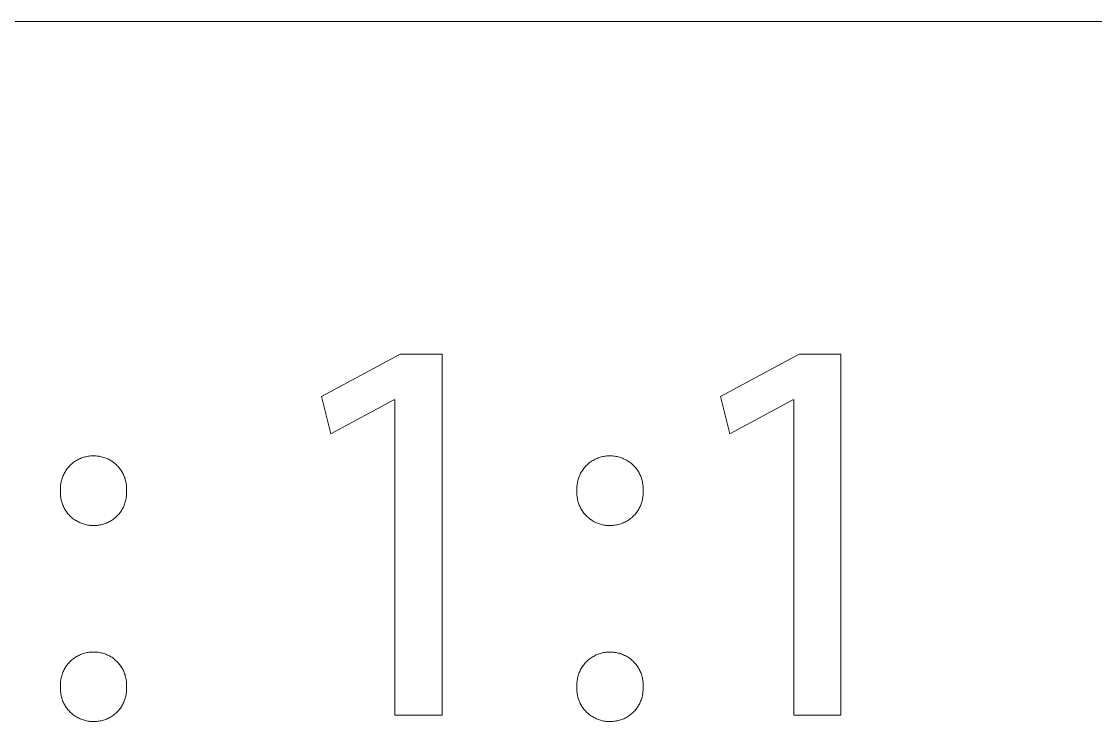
# Model space of a CAD drawing. Header units: millimetres. Extents: x -582 to 3448, y -204 to 2611.
# Drawn here: x 3202.4 to 3280.4, y -29.8 to 21 of the extents above; entities that cross this region are included whole.
import ezdxf

# ---------------------------------------------------------------- set-up
doc = ezdxf.new("R2010")
doc.units = ezdxf.units.MM
doc.header["$MEASUREMENT"] = 0
doc.layers.add('Domyślny', color=7, linetype='Continuous', true_color=0x000000)

msp = doc.modelspace()

# ---------------------------------------------------------------- linework, layer by layer
at = {"layer": 'Domyślny', "color": 18, "lineweight": 15, "true_color": 0x000000}
for p, q in [((1925.065, 21.042), (3448.113, 21.042)), ((3224.181, -6.199), (3229.898, -3.139)), ((3229.898, -3.139), (3232.932, -3.139)), ((3232.932, -3.139), (3232.932, -29.363)), ((3253.172, -6.199), (3258.89, -3.139)), ((3258.89, -3.139), (3261.923, -3.139)), ((3261.923, -3.139), (3261.923, -29.363)), ((3224.866, -8.923), (3224.181, -6.199)), ((3253.857, -8.923), (3253.172, -6.199)), ((3229.429, -6.454), (3224.866, -8.923)), ((3229.509, -6.454), (3229.429, -6.454)), ((3229.509, -29.363), (3229.509, -6.454)), ((3258.42, -6.454), (3253.857, -8.923)), ((3258.5, -6.454), (3258.42, -6.454)), ((3258.5, -29.363), (3258.5, -6.454)), ((3206.236, -10.936), (3206.305, -10.89)), ((3206.305, -10.89), (3206.375, -10.847)), ((3206.375, -10.847), (3206.446, -10.807)), ((3206.446, -10.807), (3206.518, -10.769)), ((3206.518, -10.769), (3206.592, -10.733)), ((3206.592, -10.733), (3206.667, -10.7)), ((3206.667, -10.7), (3206.744, -10.67)), ((3206.744, -10.67), (3206.821, -10.642)), ((3206.821, -10.642), (3206.899, -10.617)), ((3206.899, -10.617), (3206.978, -10.595)), ((3206.978, -10.595), (3207.057, -10.575)), ((3207.057, -10.575), (3207.138, -10.559)), ((3207.138, -10.559), (3207.218, -10.544)), ((3207.218, -10.544), (3207.3, -10.533)), ((3207.3, -10.533), (3207.381, -10.525)), ((3207.381, -10.525), (3207.463, -10.519)), ((3207.463, -10.519), (3207.545, -10.516)), ((3207.545, -10.516), (3207.627, -10.516)), ((3207.627, -10.516), (3207.708, -10.517)), ((3207.708, -10.517), (3207.79, -10.521)), ((3207.79, -10.521), (3207.871, -10.527)), ((3207.871, -10.527), (3207.951, -10.536)), ((3207.951, -10.536), (3208.032, -10.548)), ((3208.032, -10.548), (3208.112, -10.563)), ((3208.112, -10.563), (3208.191, -10.58)), ((3208.191, -10.58), (3208.27, -10.6)), ((3208.27, -10.6), (3208.348, -10.623)), ((3208.348, -10.623), (3208.425, -10.649)), ((3208.425, -10.649), (3208.502, -10.677)), ((3208.502, -10.677), (3208.577, -10.708)), ((3208.577, -10.708), (3208.651, -10.741)), ((3208.651, -10.741), (3208.724, -10.777)), ((3208.724, -10.777), (3208.796, -10.815)), ((3208.796, -10.815), (3208.866, -10.856)), ((3208.866, -10.856), (3208.935, -10.899)), ((3208.935, -10.899), (3209.002, -10.945)), ((3243.767, -10.932), (3243.835, -10.887)), ((3243.835, -10.887), (3243.906, -10.844)), ((3243.906, -10.844), (3243.977, -10.803)), ((3243.977, -10.803), (3244.05, -10.765)), ((3244.05, -10.765), (3244.124, -10.73)), ((3244.124, -10.73), (3244.2, -10.697)), ((3244.2, -10.697), (3244.276, -10.667)), ((3244.276, -10.667), (3244.354, -10.639)), ((3244.354, -10.639), (3244.432, -10.615)), ((3244.432, -10.615), (3244.512, -10.593)), ((3244.512, -10.593), (3244.591, -10.573)), ((3244.591, -10.573), (3244.672, -10.557)), ((3244.672, -10.557), (3244.753, -10.543)), ((3244.753, -10.543), (3244.835, -10.532)), ((3244.835, -10.532), (3244.916, -10.524)), ((3244.916, -10.524), (3244.999, -10.518)), ((3244.999, -10.518), (3245.081, -10.516)), ((3245.081, -10.516), (3245.163, -10.516)), ((3245.163, -10.516), (3245.246, -10.518)), ((3245.246, -10.518), (3245.329, -10.522)), ((3245.329, -10.522), (3245.411, -10.529)), ((3245.411, -10.529), (3245.494, -10.539)), ((3245.494, -10.539), (3245.575, -10.552)), ((3245.575, -10.552), (3245.657, -10.568)), ((3245.657, -10.568), (3245.738, -10.586)), ((3245.738, -10.586), (3245.818, -10.608)), ((3245.818, -10.608), (3245.897, -10.632)), ((3245.897, -10.632), (3245.975, -10.659)), ((3245.975, -10.659), (3246.053, -10.688)), ((3246.053, -10.688), (3246.129, -10.721)), ((3246.129, -10.721), (3246.204, -10.756)), ((3246.204, -10.756), (3246.278, -10.793)), ((3246.278, -10.793), (3246.351, -10.833)), ((3246.351, -10.833), (3246.422, -10.876)), ((3246.422, -10.876), (3246.491, -10.921)), ((3246.491, -10.921), (3246.559, -10.968)), ((3205.521, -11.714), (3205.563, -11.643)), ((3205.563, -11.643), (3205.607, -11.574)), ((3205.607, -11.574), (3205.654, -11.507)), ((3205.654, -11.507), (3205.703, -11.441)), ((3205.703, -11.441), (3205.754, -11.377)), ((3205.754, -11.377), (3205.807, -11.315)), ((3205.807, -11.315), (3205.863, -11.255)), ((3205.863, -11.255), (3205.92, -11.196)), ((3205.92, -11.196), (3205.98, -11.14)), ((3205.98, -11.14), (3206.041, -11.085)), ((3206.041, -11.085), (3206.105, -11.033)), ((3206.105, -11.033), (3206.17, -10.983)), ((3206.17, -10.983), (3206.236, -10.936)), ((3209.002, -10.945), (3209.068, -10.993)), ((3209.068, -10.993), (3209.132, -11.043)), ((3209.132, -11.043), (3209.194, -11.095)), ((3209.194, -11.095), (3209.255, -11.15)), ((3209.255, -11.15), (3209.313, -11.206)), ((3209.313, -11.206), (3209.37, -11.264)), ((3209.37, -11.264), (3209.425, -11.325)), ((3209.425, -11.325), (3209.477, -11.387)), ((3209.477, -11.387), (3209.527, -11.451)), ((3209.527, -11.451), (3209.575, -11.516)), ((3209.575, -11.516), (3209.621, -11.583)), ((3209.621, -11.583), (3209.665, -11.652)), ((3209.665, -11.652), (3209.706, -11.722)), ((3243.047, -11.71), (3243.089, -11.64)), ((3243.089, -11.64), (3243.133, -11.571)), ((3243.133, -11.571), (3243.18, -11.503)), ((3243.18, -11.503), (3243.23, -11.437)), ((3243.23, -11.437), (3243.281, -11.373)), ((3243.281, -11.373), (3243.335, -11.311)), ((3243.335, -11.311), (3243.391, -11.25)), ((3243.391, -11.25), (3243.449, -11.192)), ((3243.449, -11.192), (3243.509, -11.136)), ((3243.509, -11.136), (3243.571, -11.081)), ((3243.571, -11.081), (3243.634, -11.029)), ((3243.634, -11.029), (3243.7, -10.979)), ((3243.7, -10.979), (3243.767, -10.932)), ((3246.559, -10.968), (3246.626, -11.018)), ((3246.626, -11.018), (3246.69, -11.07)), ((3246.69, -11.07), (3246.753, -11.124)), ((3246.753, -11.124), (3246.813, -11.181)), ((3246.813, -11.181), (3246.872, -11.239)), ((3246.872, -11.239), (3246.929, -11.3)), ((3246.929, -11.3), (3246.983, -11.362)), ((3246.983, -11.362), (3247.036, -11.426)), ((3247.036, -11.426), (3247.086, -11.493)), ((3247.086, -11.493), (3247.133, -11.56)), ((3247.133, -11.56), (3247.179, -11.63)), ((3247.179, -11.63), (3247.222, -11.701)), ((3247.222, -11.701), (3247.262, -11.773)), ((3205.23, -12.562), (3205.243, -12.481)), ((3205.243, -12.481), (3205.258, -12.4)), ((3205.258, -12.4), (3205.277, -12.32)), ((3205.277, -12.32), (3205.298, -12.241)), ((3205.298, -12.241), (3205.322, -12.163)), ((3205.322, -12.163), (3205.349, -12.085)), ((3205.349, -12.085), (3205.378, -12.009)), ((3205.378, -12.009), (3205.41, -11.933)), ((3205.41, -11.933), (3205.444, -11.859)), ((3205.444, -11.859), (3205.481, -11.786)), ((3205.481, -11.786), (3205.521, -11.714)), ((3209.706, -11.722), (3209.744, -11.794)), ((3209.744, -11.794), (3209.78, -11.867)), ((3209.78, -11.867), (3209.814, -11.941)), ((3209.814, -11.941), (3209.845, -12.016)), ((3209.845, -12.016), (3209.873, -12.092)), ((3209.873, -12.092), (3209.899, -12.169)), ((3209.899, -12.169), (3209.922, -12.247)), ((3209.922, -12.247), (3209.943, -12.326)), ((3209.943, -12.326), (3209.96, -12.405)), ((3209.96, -12.405), (3209.975, -12.485)), ((3209.975, -12.485), (3209.988, -12.566)), ((3242.753, -12.56), (3242.766, -12.479)), ((3242.766, -12.479), (3242.782, -12.398)), ((3242.782, -12.398), (3242.801, -12.318)), ((3242.801, -12.318), (3242.822, -12.239)), ((3242.822, -12.239), (3242.846, -12.16)), ((3242.846, -12.16), (3242.873, -12.083)), ((3242.873, -12.083), (3242.903, -12.006)), ((3242.903, -12.006), (3242.935, -11.93)), ((3242.935, -11.93), (3242.969, -11.855)), ((3242.969, -11.855), (3243.007, -11.782)), ((3243.007, -11.782), (3243.047, -11.71)), ((3247.262, -11.773), (3247.3, -11.847)), ((3247.3, -11.847), (3247.335, -11.922)), ((3247.335, -11.922), (3247.368, -11.998)), ((3247.368, -11.998), (3247.398, -12.075)), ((3247.398, -12.075), (3247.425, -12.154)), ((3247.425, -12.154), (3247.449, -12.233)), ((3247.449, -12.233), (3247.471, -12.313)), ((3247.471, -12.313), (3247.49, -12.393)), ((3247.49, -12.393), (3247.506, -12.475)), ((3247.506, -12.475), (3247.519, -12.557)), ((3205.206, -12.889), (3205.208, -12.807)), ((3205.207, -12.971), (3205.206, -12.889)), ((3205.211, -13.053), (3205.207, -12.971)), ((3205.207, -13.218), (3205.208, -13.135)), ((3205.209, -13.301), (3205.207, -13.218)), ((3205.208, -12.807), (3205.212, -12.725)), ((3205.208, -13.135), (3205.211, -13.053)), ((3205.212, -12.725), (3205.22, -12.643)), ((3205.22, -12.643), (3205.23, -12.562)), ((3209.988, -12.566), (3209.997, -12.647)), ((3209.997, -12.647), (3210.004, -12.728)), ((3210.007, -12.971), (3210.002, -13.053)), ((3210.002, -13.053), (3210.007, -13.134)), ((3210.004, -12.728), (3210.008, -12.809)), ((3210.009, -12.89), (3210.007, -12.971)), ((3210.007, -13.134), (3210.009, -13.216)), ((3210.008, -12.809), (3210.009, -12.89)), ((3210.009, -13.216), (3210.008, -13.298)), ((3242.729, -12.888), (3242.731, -12.806)), ((3242.73, -12.97), (3242.729, -12.888)), ((3242.729, -13.218), (3242.73, -13.135)), ((3242.731, -13.3), (3242.729, -13.218)), ((3242.734, -13.053), (3242.73, -12.97)), ((3242.73, -13.135), (3242.734, -13.053)), ((3242.731, -12.806), (3242.735, -12.724)), ((3242.735, -12.724), (3242.743, -12.642)), ((3242.743, -12.642), (3242.753, -12.56)), ((3247.519, -12.557), (3247.53, -12.639)), ((3247.53, -12.639), (3247.537, -12.721)), ((3247.537, -12.721), (3247.542, -12.804)), ((3247.542, -12.97), (3247.538, -13.053)), ((3247.538, -13.053), (3247.542, -13.135)), ((3247.542, -12.804), (3247.544, -12.887)), ((3247.544, -12.887), (3247.542, -12.97)), ((3247.542, -13.135), (3247.543, -13.217)), ((3247.543, -13.217), (3247.542, -13.299)), ((3205.214, -13.384), (3205.209, -13.301)), ((3205.222, -13.466), (3205.214, -13.384)), ((3205.233, -13.549), (3205.222, -13.466)), ((3205.247, -13.63), (3205.233, -13.549)), ((3205.263, -13.712), (3205.247, -13.63)), ((3205.282, -13.792), (3205.263, -13.712)), ((3205.304, -13.872), (3205.282, -13.792)), ((3205.329, -13.951), (3205.304, -13.872)), ((3205.357, -14.029), (3205.329, -13.951)), ((3205.387, -14.106), (3205.357, -14.029)), ((3209.872, -14.018), (3209.843, -14.094)), ((3209.898, -13.94), (3209.872, -14.018)), ((3209.921, -13.862), (3209.898, -13.94)), ((3209.942, -13.783), (3209.921, -13.862)), ((3209.96, -13.703), (3209.942, -13.783)), ((3209.975, -13.623), (3209.96, -13.703)), ((3209.988, -13.542), (3209.975, -13.623)), ((3209.997, -13.461), (3209.988, -13.542)), ((3210.004, -13.379), (3209.997, -13.461)), ((3210.008, -13.298), (3210.004, -13.379)), ((3242.736, -13.383), (3242.731, -13.3)), ((3242.744, -13.465), (3242.736, -13.383)), ((3242.755, -13.547), (3242.744, -13.465)), ((3242.768, -13.629), (3242.755, -13.547)), ((3242.784, -13.71), (3242.768, -13.629)), ((3242.804, -13.79), (3242.784, -13.71)), ((3242.825, -13.87), (3242.804, -13.79)), ((3242.85, -13.949), (3242.825, -13.87)), ((3242.878, -14.027), (3242.85, -13.949)), ((3242.908, -14.103), (3242.878, -14.027)), ((3247.399, -14.021), (3247.369, -14.097)), ((3247.426, -13.943), (3247.399, -14.021)), ((3247.45, -13.865), (3247.426, -13.943)), ((3247.471, -13.785), (3247.45, -13.865)), ((3247.49, -13.705), (3247.471, -13.785)), ((3247.506, -13.625), (3247.49, -13.705)), ((3247.519, -13.544), (3247.506, -13.625)), ((3247.529, -13.462), (3247.519, -13.544)), ((3247.537, -13.381), (3247.529, -13.462)), ((3247.542, -13.299), (3247.537, -13.381)), ((3205.42, -14.182), (3205.387, -14.106)), ((3205.456, -14.257), (3205.42, -14.182)), ((3205.494, -14.331), (3205.456, -14.257)), ((3205.535, -14.403), (3205.494, -14.331)), ((3205.578, -14.474), (3205.535, -14.403)), ((3205.624, -14.543), (3205.578, -14.474)), ((3205.672, -14.61), (3205.624, -14.543)), ((3205.722, -14.676), (3205.672, -14.61)), ((3205.775, -14.74), (3205.722, -14.676)), ((3205.83, -14.802), (3205.775, -14.74)), ((3205.887, -14.863), (3205.83, -14.802)), ((3209.416, -14.787), (3209.361, -14.847)), ((3209.469, -14.725), (3209.416, -14.787)), ((3209.52, -14.661), (3209.469, -14.725)), ((3209.569, -14.595), (3209.52, -14.661)), ((3209.615, -14.528), (3209.569, -14.595)), ((3209.66, -14.459), (3209.615, -14.528)), ((3209.701, -14.389), (3209.66, -14.459)), ((3209.74, -14.317), (3209.701, -14.389)), ((3209.777, -14.244), (3209.74, -14.317)), ((3209.811, -14.17), (3209.777, -14.244)), ((3209.843, -14.094), (3209.811, -14.17)), ((3242.94, -14.179), (3242.908, -14.103)), ((3242.976, -14.254), (3242.94, -14.179)), ((3243.014, -14.327), (3242.976, -14.254)), ((3243.054, -14.399), (3243.014, -14.327)), ((3243.097, -14.47), (3243.054, -14.399)), ((3243.142, -14.539), (3243.097, -14.47)), ((3243.19, -14.607), (3243.142, -14.539)), ((3243.24, -14.672), (3243.19, -14.607)), ((3243.293, -14.736), (3243.24, -14.672)), ((3243.347, -14.798), (3243.293, -14.736)), ((3243.404, -14.859), (3243.347, -14.798)), ((3246.936, -14.79), (3246.88, -14.85)), ((3246.99, -14.728), (3246.936, -14.79)), ((3247.042, -14.664), (3246.99, -14.728)), ((3247.091, -14.598), (3247.042, -14.664)), ((3247.138, -14.531), (3247.091, -14.598)), ((3247.183, -14.462), (3247.138, -14.531)), ((3247.225, -14.392), (3247.183, -14.462)), ((3247.265, -14.32), (3247.225, -14.392)), ((3247.302, -14.247), (3247.265, -14.32)), ((3247.337, -14.173), (3247.302, -14.247)), ((3247.369, -14.097), (3247.337, -14.173)), ((3205.946, -14.921), (3205.887, -14.863)), ((3206.007, -14.977), (3205.946, -14.921)), ((3206.07, -15.031), (3206.007, -14.977)), ((3206.135, -15.082), (3206.07, -15.031)), ((3206.201, -15.132), (3206.135, -15.082)), ((3206.269, -15.179), (3206.201, -15.132)), ((3206.339, -15.223), (3206.269, -15.179)), ((3206.411, -15.266), (3206.339, -15.223)), ((3206.483, -15.305), (3206.411, -15.266)), ((3206.558, -15.342), (3206.483, -15.305)), ((3206.633, -15.377), (3206.558, -15.342)), ((3206.709, -15.409), (3206.633, -15.377)), ((3206.787, -15.438), (3206.709, -15.409)), ((3206.866, -15.464), (3206.787, -15.438)), ((3206.945, -15.488), (3206.866, -15.464)), ((3207.025, -15.509), (3206.945, -15.488)), ((3207.106, -15.527), (3207.025, -15.509)), ((3207.188, -15.542), (3207.106, -15.527)), ((3207.27, -15.555), (3207.188, -15.542)), ((3207.352, -15.564), (3207.27, -15.555)), ((3207.434, -15.571), (3207.352, -15.564)), ((3207.517, -15.575), (3207.434, -15.571)), ((3207.6, -15.576), (3207.517, -15.575)), ((3207.682, -15.576), (3207.6, -15.576)), ((3207.764, -15.574), (3207.682, -15.576)), ((3207.845, -15.569), (3207.764, -15.574)), ((3207.927, -15.561), (3207.845, -15.569)), ((3208.008, -15.55), (3207.927, -15.561)), ((3208.088, -15.537), (3208.008, -15.55)), ((3208.168, -15.52), (3208.088, -15.537)), ((3208.248, -15.501), (3208.168, -15.52)), ((3208.327, -15.48), (3208.248, -15.501)), ((3208.405, -15.455), (3208.327, -15.48)), ((3208.482, -15.428), (3208.405, -15.455)), ((3208.558, -15.398), (3208.482, -15.428)), ((3208.633, -15.365), (3208.558, -15.398)), ((3208.706, -15.33), (3208.633, -15.365)), ((3208.779, -15.292), (3208.706, -15.33)), ((3208.85, -15.252), (3208.779, -15.292)), ((3208.92, -15.209), (3208.85, -15.252)), ((3208.988, -15.164), (3208.92, -15.209)), ((3209.055, -15.117), (3208.988, -15.164)), ((3209.12, -15.067), (3209.055, -15.117)), ((3209.183, -15.015), (3209.12, -15.067)), ((3209.244, -14.961), (3209.183, -15.015)), ((3209.303, -14.905), (3209.244, -14.961)), ((3209.361, -14.847), (3209.303, -14.905)), ((3243.462, -14.917), (3243.404, -14.859)), ((3243.523, -14.973), (3243.462, -14.917)), ((3243.586, -15.027), (3243.523, -14.973)), ((3243.65, -15.078), (3243.586, -15.027)), ((3243.716, -15.128), (3243.65, -15.078)), ((3243.784, -15.175), (3243.716, -15.128)), ((3243.854, -15.22), (3243.784, -15.175)), ((3243.925, -15.262), (3243.854, -15.22)), ((3243.997, -15.302), (3243.925, -15.262)), ((3244.071, -15.339), (3243.997, -15.302)), ((3244.146, -15.374), (3244.071, -15.339)), ((3244.222, -15.406), (3244.146, -15.374)), ((3244.299, -15.435), (3244.222, -15.406)), ((3244.377, -15.462), (3244.299, -15.435)), ((3244.457, -15.486), (3244.377, -15.462)), ((3244.536, -15.507), (3244.457, -15.486)), ((3244.617, -15.525), (3244.536, -15.507)), ((3244.698, -15.541), (3244.617, -15.525)), ((3244.78, -15.553), (3244.698, -15.541)), ((3244.862, -15.563), (3244.78, -15.553)), ((3244.944, -15.57), (3244.862, -15.563)), ((3245.027, -15.574), (3244.944, -15.57)), ((3245.109, -15.576), (3245.027, -15.574)), ((3245.191, -15.576), (3245.109, -15.576)), ((3245.273, -15.574), (3245.191, -15.576)), ((3245.355, -15.569), (3245.273, -15.574)), ((3245.437, -15.562), (3245.355, -15.569)), ((3245.519, -15.551), (3245.437, -15.562)), ((3245.6, -15.538), (3245.519, -15.551)), ((3245.68, -15.522), (3245.6, -15.538)), ((3245.76, -15.503), (3245.68, -15.522)), ((3245.839, -15.481), (3245.76, -15.503)), ((3245.917, -15.456), (3245.839, -15.481)), ((3245.995, -15.429), (3245.917, -15.456)), ((3246.071, -15.399), (3245.995, -15.429)), ((3246.147, -15.367), (3246.071, -15.399)), ((3246.221, -15.332), (3246.147, -15.367)), ((3246.294, -15.294), (3246.221, -15.332)), ((3246.366, -15.254), (3246.294, -15.294)), ((3246.436, -15.212), (3246.366, -15.254)), ((3246.504, -15.167), (3246.436, -15.212)), ((3246.572, -15.12), (3246.504, -15.167)), ((3246.637, -15.07), (3246.572, -15.12)), ((3246.701, -15.018), (3246.637, -15.07)), ((3246.762, -14.964), (3246.701, -15.018)), ((3246.822, -14.908), (3246.762, -14.964)), ((3246.88, -14.85), (3246.822, -14.908)), ((3206.592, -24.986), (3206.667, -24.953)), ((3206.667, -24.953), (3206.744, -24.923)), ((3206.744, -24.923), (3206.821, -24.895)), ((3206.821, -24.895), (3206.899, -24.87)), ((3206.899, -24.87), (3206.978, -24.848)), ((3206.978, -24.848), (3207.057, -24.828)), ((3207.057, -24.828), (3207.138, -24.811)), ((3207.138, -24.811), (3207.218, -24.797)), ((3207.218, -24.797), (3207.3, -24.786)), ((3207.3, -24.786), (3207.381, -24.777)), ((3207.381, -24.777), (3207.463, -24.772)), ((3207.463, -24.772), (3207.545, -24.769)), ((3207.545, -24.769), (3207.627, -24.769)), ((3207.627, -24.769), (3207.708, -24.77)), ((3207.708, -24.77), (3207.79, -24.773)), ((3207.79, -24.773), (3207.871, -24.78)), ((3207.871, -24.78), (3207.951, -24.789)), ((3207.951, -24.789), (3208.032, -24.801)), ((3208.032, -24.801), (3208.112, -24.815)), ((3208.112, -24.815), (3208.191, -24.833)), ((3208.191, -24.833), (3208.27, -24.853)), ((3208.27, -24.853), (3208.348, -24.876)), ((3208.348, -24.876), (3208.425, -24.901)), ((3208.425, -24.901), (3208.502, -24.93)), ((3208.502, -24.93), (3208.577, -24.96)), ((3208.577, -24.96), (3208.651, -24.994)), ((3244.124, -24.983), (3244.2, -24.95)), ((3244.2, -24.95), (3244.276, -24.92)), ((3244.276, -24.92), (3244.354, -24.892)), ((3244.354, -24.892), (3244.432, -24.867)), ((3244.432, -24.867), (3244.512, -24.845)), ((3244.512, -24.845), (3244.591, -24.826)), ((3244.591, -24.826), (3244.672, -24.809)), ((3244.672, -24.809), (3244.753, -24.795)), ((3244.753, -24.795), (3244.835, -24.784)), ((3244.835, -24.784), (3244.916, -24.776)), ((3244.916, -24.776), (3244.999, -24.771)), ((3244.999, -24.771), (3245.081, -24.768)), ((3245.081, -24.768), (3245.163, -24.769)), ((3245.163, -24.769), (3245.246, -24.77)), ((3245.246, -24.77), (3245.329, -24.775)), ((3245.329, -24.775), (3245.411, -24.782)), ((3245.411, -24.782), (3245.494, -24.792)), ((3245.494, -24.792), (3245.575, -24.805)), ((3245.575, -24.805), (3245.657, -24.82)), ((3245.657, -24.82), (3245.738, -24.839)), ((3245.738, -24.839), (3245.818, -24.86)), ((3245.818, -24.86), (3245.897, -24.885)), ((3245.897, -24.885), (3245.975, -24.911)), ((3245.975, -24.911), (3246.053, -24.941)), ((3246.053, -24.941), (3246.129, -24.973)), ((3205.654, -25.76), (3205.703, -25.694)), ((3205.703, -25.694), (3205.754, -25.63)), ((3205.754, -25.63), (3205.807, -25.568)), ((3205.807, -25.568), (3205.863, -25.507)), ((3205.863, -25.507), (3205.92, -25.449)), ((3205.92, -25.449), (3205.98, -25.392)), ((3205.98, -25.392), (3206.041, -25.338)), ((3206.041, -25.338), (3206.105, -25.286)), ((3206.105, -25.286), (3206.17, -25.236)), ((3206.17, -25.236), (3206.236, -25.188)), ((3206.236, -25.188), (3206.305, -25.143)), ((3206.305, -25.143), (3206.375, -25.1)), ((3206.375, -25.1), (3206.446, -25.06)), ((3206.446, -25.06), (3206.518, -25.022)), ((3206.518, -25.022), (3206.592, -24.986)), ((3208.651, -24.994), (3208.724, -25.03)), ((3208.724, -25.03), (3208.796, -25.068)), ((3208.796, -25.068), (3208.866, -25.109)), ((3208.866, -25.109), (3208.935, -25.152)), ((3208.935, -25.152), (3209.002, -25.198)), ((3209.002, -25.198), (3209.068, -25.245)), ((3209.068, -25.245), (3209.132, -25.296)), ((3209.132, -25.296), (3209.194, -25.348)), ((3209.194, -25.348), (3209.255, -25.402)), ((3209.255, -25.402), (3209.313, -25.459)), ((3209.313, -25.459), (3209.37, -25.517)), ((3209.37, -25.517), (3209.425, -25.577)), ((3209.425, -25.577), (3209.477, -25.639)), ((3209.477, -25.639), (3209.527, -25.703)), ((3209.527, -25.703), (3209.575, -25.769)), ((3243.18, -25.756), (3243.23, -25.69)), ((3243.23, -25.69), (3243.281, -25.626)), ((3243.281, -25.626), (3243.335, -25.564)), ((3243.335, -25.564), (3243.391, -25.503)), ((3243.391, -25.503), (3243.449, -25.445)), ((3243.449, -25.445), (3243.509, -25.388)), ((3243.509, -25.388), (3243.571, -25.334)), ((3243.571, -25.334), (3243.634, -25.282)), ((3243.634, -25.282), (3243.7, -25.232)), ((3243.7, -25.232), (3243.767, -25.184)), ((3243.767, -25.184), (3243.835, -25.139)), ((3243.835, -25.139), (3243.906, -25.096)), ((3243.906, -25.096), (3243.977, -25.056)), ((3243.977, -25.056), (3244.05, -25.018)), ((3244.05, -25.018), (3244.124, -24.983)), ((3246.129, -24.973), (3246.204, -25.008)), ((3246.204, -25.008), (3246.278, -25.046)), ((3246.278, -25.046), (3246.351, -25.086)), ((3246.351, -25.086), (3246.422, -25.128)), ((3246.422, -25.128), (3246.491, -25.174)), ((3246.491, -25.174), (3246.559, -25.221)), ((3246.559, -25.221), (3246.626, -25.271)), ((3246.626, -25.271), (3246.69, -25.323)), ((3246.69, -25.323), (3246.753, -25.377)), ((3246.753, -25.377), (3246.813, -25.433)), ((3246.813, -25.433), (3246.872, -25.492)), ((3246.872, -25.492), (3246.929, -25.552)), ((3246.929, -25.552), (3246.983, -25.615)), ((3246.983, -25.615), (3247.036, -25.679)), ((3247.036, -25.679), (3247.086, -25.745)), ((3247.086, -25.745), (3247.133, -25.813)), ((3205.277, -26.573), (3205.298, -26.494)), ((3205.298, -26.494), (3205.322, -26.416)), ((3205.322, -26.416), (3205.349, -26.338)), ((3205.349, -26.338), (3205.378, -26.261)), ((3205.378, -26.261), (3205.41, -26.186)), ((3205.41, -26.186), (3205.444, -26.111)), ((3205.444, -26.111), (3205.481, -26.038)), ((3205.481, -26.038), (3205.521, -25.966)), ((3205.521, -25.966), (3205.563, -25.896)), ((3205.563, -25.896), (3205.607, -25.827)), ((3205.607, -25.827), (3205.654, -25.76)), ((3209.575, -25.769), (3209.621, -25.836)), ((3209.621, -25.836), (3209.665, -25.905)), ((3209.665, -25.905), (3209.706, -25.975)), ((3209.706, -25.975), (3209.744, -26.047)), ((3209.744, -26.047), (3209.78, -26.12)), ((3209.78, -26.12), (3209.814, -26.194)), ((3209.814, -26.194), (3209.845, -26.269)), ((3209.845, -26.269), (3209.873, -26.345)), ((3209.873, -26.345), (3209.899, -26.422)), ((3209.899, -26.422), (3209.922, -26.5)), ((3209.922, -26.5), (3209.943, -26.579)), ((3242.801, -26.571), (3242.822, -26.492)), ((3242.822, -26.492), (3242.846, -26.413)), ((3242.846, -26.413), (3242.873, -26.335)), ((3242.873, -26.335), (3242.903, -26.258)), ((3242.903, -26.258), (3242.935, -26.183)), ((3242.935, -26.183), (3242.969, -26.108)), ((3242.969, -26.108), (3243.007, -26.035)), ((3243.007, -26.035), (3243.047, -25.963)), ((3243.047, -25.963), (3243.089, -25.892)), ((3243.089, -25.892), (3243.133, -25.823)), ((3243.133, -25.823), (3243.18, -25.756)), ((3247.133, -25.813), (3247.179, -25.882)), ((3247.179, -25.882), (3247.222, -25.953)), ((3247.222, -25.953), (3247.262, -26.026)), ((3247.262, -26.026), (3247.3, -26.099)), ((3247.3, -26.099), (3247.335, -26.174)), ((3247.335, -26.174), (3247.368, -26.251)), ((3247.368, -26.251), (3247.398, -26.328)), ((3247.398, -26.328), (3247.425, -26.406)), ((3247.425, -26.406), (3247.449, -26.485)), ((3247.449, -26.485), (3247.471, -26.565)), ((3205.206, -27.141), (3205.208, -27.059)), ((3205.207, -27.223), (3205.206, -27.141)), ((3205.211, -27.305), (3205.207, -27.223)), ((3205.208, -27.059), (3205.212, -26.978)), ((3205.208, -27.388), (3205.211, -27.305)), ((3205.212, -26.978), (3205.22, -26.896)), ((3205.22, -26.896), (3205.23, -26.814)), ((3205.23, -26.814), (3205.243, -26.734)), ((3205.243, -26.734), (3205.258, -26.653)), ((3205.258, -26.653), (3205.277, -26.573)), ((3209.943, -26.579), (3209.96, -26.658)), ((3209.96, -26.658), (3209.975, -26.738)), ((3209.975, -26.738), (3209.988, -26.818)), ((3209.988, -26.818), (3209.997, -26.899)), ((3209.997, -26.899), (3210.004, -26.98)), ((3210.007, -27.224), (3210.002, -27.305)), ((3210.002, -27.305), (3210.007, -27.387)), ((3210.004, -26.98), (3210.008, -27.061)), ((3210.009, -27.143), (3210.007, -27.224)), ((3210.008, -27.061), (3210.009, -27.143)), ((3242.729, -27.141), (3242.731, -27.059)), ((3242.73, -27.223), (3242.729, -27.141)), ((3242.734, -27.305), (3242.73, -27.223)), ((3242.731, -27.059), (3242.735, -26.977)), ((3242.731, -27.388), (3242.734, -27.305)), ((3242.735, -26.977), (3242.743, -26.895)), ((3242.743, -26.895), (3242.753, -26.813)), ((3242.753, -26.813), (3242.766, -26.732)), ((3242.766, -26.732), (3242.782, -26.651)), ((3242.782, -26.651), (3242.801, -26.571)), ((3247.471, -26.565), (3247.49, -26.646)), ((3247.49, -26.646), (3247.506, -26.727)), ((3247.506, -26.727), (3247.519, -26.809)), ((3247.519, -26.809), (3247.53, -26.891)), ((3247.53, -26.891), (3247.537, -26.974)), ((3247.537, -26.974), (3247.542, -27.057)), ((3247.542, -27.223), (3247.538, -27.305)), ((3247.538, -27.305), (3247.542, -27.387)), ((3247.542, -27.057), (3247.544, -27.14)), ((3247.544, -27.14), (3247.542, -27.223)), ((3205.208, -27.47), (3205.208, -27.388)), ((3205.21, -27.553), (3205.208, -27.47)), ((3205.215, -27.636), (3205.21, -27.553)), ((3205.224, -27.718), (3205.215, -27.636)), ((3205.235, -27.8), (3205.224, -27.718)), ((3205.249, -27.881), (3205.235, -27.8)), ((3205.265, -27.962), (3205.249, -27.881)), ((3205.285, -28.042), (3205.265, -27.962)), ((3205.307, -28.122), (3205.285, -28.042)), ((3209.939, -28.033), (3209.919, -28.112)), ((3209.958, -27.954), (3209.939, -28.033)), ((3209.973, -27.874), (3209.958, -27.954)), ((3209.986, -27.793), (3209.973, -27.874)), ((3209.996, -27.712), (3209.986, -27.793)), ((3210.003, -27.631), (3209.996, -27.712)), ((3210.007, -27.55), (3210.003, -27.631)), ((3210.007, -27.387), (3210.008, -27.468)), ((3210.008, -27.468), (3210.007, -27.55)), ((3242.73, -27.47), (3242.731, -27.388)), ((3242.732, -27.552), (3242.73, -27.47)), ((3242.738, -27.634), (3242.732, -27.552)), ((3242.746, -27.716), (3242.738, -27.634)), ((3242.757, -27.798), (3242.746, -27.716)), ((3242.77, -27.879), (3242.757, -27.798)), ((3242.787, -27.96), (3242.77, -27.879)), ((3242.806, -28.04), (3242.787, -27.96)), ((3242.828, -28.119), (3242.806, -28.04)), ((3247.469, -28.035), (3247.447, -28.114)), ((3247.488, -27.956), (3247.469, -28.035)), ((3247.504, -27.876), (3247.488, -27.956)), ((3247.517, -27.795), (3247.504, -27.876)), ((3247.528, -27.714), (3247.517, -27.795)), ((3247.536, -27.632), (3247.528, -27.714)), ((3247.541, -27.551), (3247.536, -27.632)), ((3247.543, -27.469), (3247.541, -27.551)), ((3247.542, -27.387), (3247.543, -27.469)), ((3205.332, -28.201), (3205.307, -28.122)), ((3205.36, -28.278), (3205.332, -28.201)), ((3205.391, -28.355), (3205.36, -28.278)), ((3205.424, -28.431), (3205.391, -28.355)), ((3205.459, -28.505), (3205.424, -28.431)), ((3205.498, -28.579), (3205.459, -28.505)), ((3205.539, -28.65), (3205.498, -28.579)), ((3205.582, -28.721), (3205.539, -28.65)), ((3205.628, -28.789), (3205.582, -28.721)), ((3205.676, -28.857), (3205.628, -28.789)), ((3205.726, -28.922), (3205.676, -28.857)), ((3209.565, -28.841), (3209.516, -28.907)), ((3209.612, -28.775), (3209.565, -28.841)), ((3209.656, -28.706), (3209.612, -28.775)), ((3209.698, -28.636), (3209.656, -28.706)), ((3209.737, -28.565), (3209.698, -28.636)), ((3209.774, -28.492), (3209.737, -28.565)), ((3209.808, -28.418), (3209.774, -28.492)), ((3209.839, -28.343), (3209.808, -28.418)), ((3209.868, -28.267), (3209.839, -28.343)), ((3209.895, -28.19), (3209.868, -28.267)), ((3209.919, -28.112), (3209.895, -28.19)), ((3242.853, -28.198), (3242.828, -28.119)), ((3242.881, -28.276), (3242.853, -28.198)), ((3242.911, -28.352), (3242.881, -28.276)), ((3242.944, -28.428), (3242.911, -28.352)), ((3242.979, -28.502), (3242.944, -28.428)), ((3243.017, -28.575), (3242.979, -28.502)), ((3243.058, -28.647), (3243.017, -28.575)), ((3243.101, -28.717), (3243.058, -28.647)), ((3243.146, -28.786), (3243.101, -28.717)), ((3243.194, -28.853), (3243.146, -28.786)), ((3243.244, -28.918), (3243.194, -28.853)), ((3247.087, -28.845), (3247.038, -28.91)), ((3247.134, -28.778), (3247.087, -28.845)), ((3247.179, -28.709), (3247.134, -28.778)), ((3247.221, -28.639), (3247.179, -28.709)), ((3247.261, -28.568), (3247.221, -28.639)), ((3247.299, -28.495), (3247.261, -28.568)), ((3247.334, -28.421), (3247.299, -28.495)), ((3247.366, -28.346), (3247.334, -28.421)), ((3247.396, -28.27), (3247.366, -28.346)), ((3247.423, -28.193), (3247.396, -28.27)), ((3247.447, -28.114), (3247.423, -28.193)), ((3205.779, -28.986), (3205.726, -28.922)), ((3205.834, -29.048), (3205.779, -28.986)), ((3205.891, -29.107), (3205.834, -29.048)), ((3205.95, -29.165), (3205.891, -29.107)), ((3206.011, -29.221), (3205.95, -29.165)), ((3206.074, -29.275), (3206.011, -29.221)), ((3206.138, -29.326), (3206.074, -29.275)), ((3206.205, -29.375), (3206.138, -29.326)), ((3206.273, -29.422), (3206.205, -29.375)), ((3206.343, -29.466), (3206.273, -29.422)), ((3206.414, -29.508), (3206.343, -29.466)), ((3206.486, -29.547), (3206.414, -29.508)), ((3206.56, -29.584), (3206.486, -29.547)), ((3206.636, -29.618), (3206.56, -29.584)), ((3206.712, -29.65), (3206.636, -29.618)), ((3206.789, -29.679), (3206.712, -29.65)), ((3208.555, -29.639), (3208.479, -29.669)), ((3208.63, -29.607), (3208.555, -29.639)), ((3208.703, -29.572), (3208.63, -29.607)), ((3208.776, -29.534), (3208.703, -29.572)), ((3208.847, -29.495), (3208.776, -29.534)), ((3208.916, -29.452), (3208.847, -29.495)), ((3208.984, -29.407), (3208.916, -29.452)), ((3209.051, -29.36), (3208.984, -29.407)), ((3209.116, -29.311), (3209.051, -29.36)), ((3209.179, -29.259), (3209.116, -29.311)), ((3209.24, -29.206), (3209.179, -29.259)), ((3209.299, -29.15), (3209.24, -29.206)), ((3209.357, -29.092), (3209.299, -29.15)), ((3209.412, -29.032), (3209.357, -29.092)), ((3209.465, -28.97), (3209.412, -29.032)), ((3209.516, -28.907), (3209.465, -28.97)), ((3232.932, -29.363), (3229.509, -29.363)), ((3243.296, -28.982), (3243.244, -28.918)), ((3243.351, -29.044), (3243.296, -28.982)), ((3243.408, -29.103), (3243.351, -29.044)), ((3243.466, -29.161), (3243.408, -29.103)), ((3243.527, -29.217), (3243.466, -29.161)), ((3243.589, -29.271), (3243.527, -29.217)), ((3243.654, -29.322), (3243.589, -29.271)), ((3243.72, -29.371), (3243.654, -29.322)), ((3243.788, -29.418), (3243.72, -29.371)), ((3243.857, -29.462), (3243.788, -29.418)), ((3243.928, -29.504), (3243.857, -29.462)), ((3244, -29.544), (3243.928, -29.504)), ((3244.074, -29.581), (3244, -29.544)), ((3244.149, -29.615), (3244.074, -29.581)), ((3244.225, -29.647), (3244.149, -29.615)), ((3244.302, -29.676), (3244.225, -29.647)), ((3246.069, -29.641), (3245.992, -29.67)), ((3246.144, -29.609), (3246.069, -29.641)), ((3246.218, -29.574), (3246.144, -29.609)), ((3246.291, -29.537), (3246.218, -29.574)), ((3246.362, -29.497), (3246.291, -29.537)), ((3246.432, -29.455), (3246.362, -29.497)), ((3246.501, -29.41), (3246.432, -29.455)), ((3246.568, -29.363), (3246.501, -29.41)), ((3246.633, -29.314), (3246.568, -29.363)), ((3246.697, -29.262), (3246.633, -29.314)), ((3246.759, -29.208), (3246.697, -29.262)), ((3246.818, -29.153), (3246.759, -29.208)), ((3246.876, -29.095), (3246.818, -29.153)), ((3246.932, -29.035), (3246.876, -29.095)), ((3246.986, -28.973), (3246.932, -29.035)), ((3247.038, -28.91), (3246.986, -28.973)), ((3261.923, -29.363), (3258.5, -29.363)), ((3206.868, -29.705), (3206.789, -29.679)), ((3206.947, -29.729), (3206.868, -29.705)), ((3207.027, -29.749), (3206.947, -29.729)), ((3207.108, -29.767), (3207.027, -29.749)), ((3207.189, -29.782), (3207.108, -29.767)), ((3207.271, -29.795), (3207.189, -29.782)), ((3207.353, -29.804), (3207.271, -29.795)), ((3207.435, -29.81), (3207.353, -29.804)), ((3207.518, -29.814), (3207.435, -29.81)), ((3207.6, -29.815), (3207.518, -29.814)), ((3207.682, -29.816), (3207.6, -29.815)), ((3207.763, -29.814), (3207.682, -29.816)), ((3207.844, -29.809), (3207.763, -29.814)), ((3207.926, -29.801), (3207.844, -29.809)), ((3208.006, -29.79), (3207.926, -29.801)), ((3208.087, -29.777), (3208.006, -29.79)), ((3208.167, -29.761), (3208.087, -29.777)), ((3208.246, -29.742), (3208.167, -29.761)), ((3208.324, -29.72), (3208.246, -29.742)), ((3208.402, -29.696), (3208.324, -29.72)), ((3208.479, -29.669), (3208.402, -29.696)), ((3244.38, -29.702), (3244.302, -29.676)), ((3244.459, -29.726), (3244.38, -29.702)), ((3244.538, -29.747), (3244.459, -29.726)), ((3244.619, -29.765), (3244.538, -29.747)), ((3244.699, -29.781), (3244.619, -29.765)), ((3244.781, -29.793), (3244.699, -29.781)), ((3244.863, -29.803), (3244.781, -29.793)), ((3244.945, -29.81), (3244.863, -29.803)), ((3245.027, -29.814), (3244.945, -29.81)), ((3245.109, -29.815), (3245.027, -29.814)), ((3245.191, -29.816), (3245.109, -29.815)), ((3245.273, -29.814), (3245.191, -29.816)), ((3245.355, -29.809), (3245.273, -29.814)), ((3245.436, -29.801), (3245.355, -29.809)), ((3245.517, -29.791), (3245.436, -29.801)), ((3245.598, -29.778), (3245.517, -29.791)), ((3245.678, -29.762), (3245.598, -29.778)), ((3245.758, -29.743), (3245.678, -29.762)), ((3245.837, -29.722), (3245.758, -29.743)), ((3245.915, -29.697), (3245.837, -29.722)), ((3245.992, -29.67), (3245.915, -29.697))]:
    msp.add_line(p, q, dxfattribs=at)

doc.saveas('drawing.dxf')
